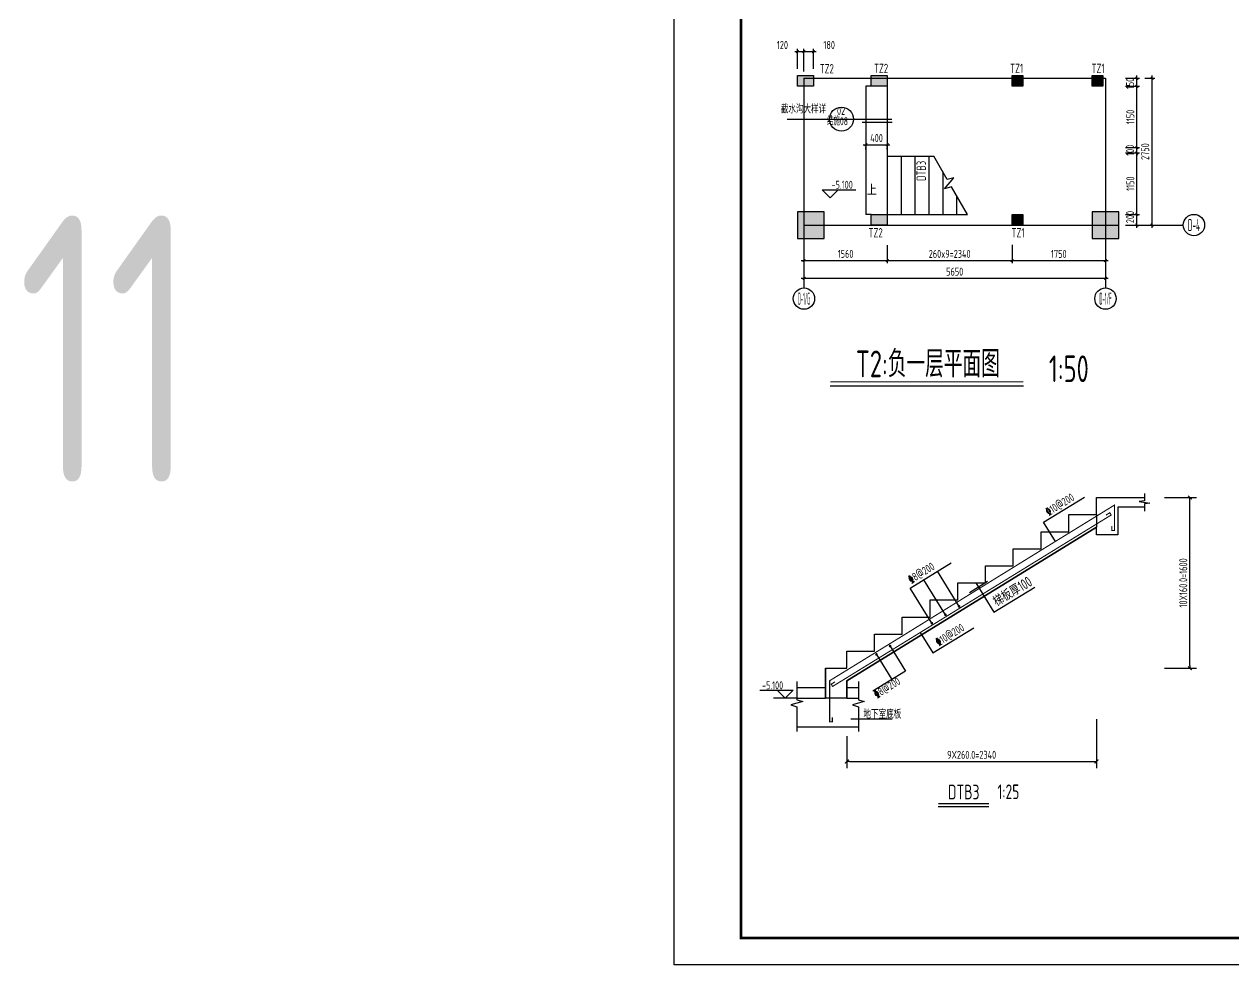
# Model space of a CAD drawing. Header units: millimetres. Extents: x -41781 to 68020, y 189188 to 426788.
# Drawn here: x -40443 to 4890, y 189188 to 224440 of the extents above; entities that cross this region are included whole.
import ezdxf
from ezdxf.enums import TextEntityAlignment as Align

# ---------------------------------------------------------------- set-up
doc = ezdxf.new("R2010")
doc.units = ezdxf.units.MM
doc.header["$LTSCALE"] = 1000
doc.header["$PDMODE"] = 35
doc.header["$PDSIZE"] = 200
for name, color, linetype in [('AXIS_TEXT', 7, 'Continuous'), ('COLU', 7, 'Continuous'), ('DIM', 4, 'Continuous'), ('DIM_ELEV', 3, 'Continuous'), ('DIM_SYMB', 3, 'Continuous'), ('h填实-柱墙', 254, 'Continuous'), ('L-dote', 253, 'Continuous'), ('louti$0$stair', 2, 'Continuous'), ('PUB_TEXT', 7, 'Continuous'), ('STAIR', 2, 'Continuous'), ('TEXT', 7, 'Continuous'), ('图框', 4, 'Continuous'), ('地下室轴号', 3, 'Continuous')]:
    doc.layers.add(name, color=color, linetype=linetype)
doc.styles.add('TSSD_Dimension', font='Tssdeng.shx', dxfattribs={"width": 0.7, "bigfont": 'hztxt.shx'})
doc.styles.add('TSSD_Label', font='Tssdeng.shx', dxfattribs={"width": 0.7, "bigfont": 'hztxt.shx'})
doc.styles.add('TSSD_REIN', font='Tssdeng.shx', dxfattribs={"width": 0.7, "bigfont": 'hztxt.shx'})
doc.dimstyles.new('TSSD_100_100$0', dxfattribs={"dimtxt": 300, "dimasz": 100, "dimexe": 250, "dimexo": 250, "dimgap": 100, "dimtad": 1, "dimdec": 0, "dimzin": 0, "dimdsep": 46, "dimtxsty": 'TSSD_Dimension', "dimblk": '_tsdbk', "dimblk1": '_tsdbk', "dimblk2": '_tsdbk', "dimsah": 1, "dimcen": 0, "dimclrt": 7, "dimadec": 0, "dimazin": 0, "dimtfac": 1, "dimtdec": 0, "dimtix": 1, "dimtmove": 2, "dimatfit": 3, "dimldrblk": '_tsdbk', "dimfxl": 1, "dimtolj": 1, "dimtzin": 0, "dimarcsym": 0})
doc.dimstyles.new('TSSD_50_100', dxfattribs={"dimtxt": 300, "dimasz": 100, "dimexe": 100, "dimexo": 250, "dimgap": 100, "dimtad": 1, "dimdec": 0, "dimlfac": 0.5, "dimzin": 0, "dimdsep": 46, "dimtxsty": 'TSSD_Dimension', "dimblk": 'ARCHTICK', "dimcen": 0, "dimdle": 100, "dimclrt": 7, "dimadec": 0, "dimazin": 0, "dimtfac": 1, "dimtdec": 0, "dimtix": 1, "dimtmove": 2, "dimatfit": 3, "dimfxl": 1, "dimtolj": 1, "dimtzin": 0, "dimarcsym": 0})

# ---------------------------------------------------------------- blocks, each defined once
blk = doc.blocks.new('A$C35F87531')
at = {"layer": '图框'}
blk.add_lwpolyline([(0, 0), (0, 59400), (84100, 59400), (84100, 0)], close=True, dxfattribs=at)
at = {"layer": '图框', "const_width": 100}
blk.add_lwpolyline([(2500, 1000), (83100, 1000), (83100, 58400), (2500, 58400)], close=True, dxfattribs=at)
blk = doc.blocks.new('_ArchTick')
at = {"color": 0, "linetype": 'ByBlock', "const_width": 0.4}
blk.add_lwpolyline([(-0.5, -0.5), (0.5, 0.5)], dxfattribs=at)
blk = doc.blocks.new('*D267')
at = {"layer": 'Defpoints', "color": 0}
for p in [(-3419, 216427), (81, 216427), (81, 215582)]:
    blk.add_point(p, dxfattribs=at)
at = {"layer": 'DIM', "color": 0, "lineweight": -2}
for p, q in [((-3419, 216177), (-3419, 215482)), ((81, 216177), (81, 215482)), ((-3519, 215582), (181, 215582))]:
    blk.add_line(p, q, dxfattribs=at)
at = {"layer": 'DIM', "color": 0, "lineweight": -2, "xscale": 100, "yscale": 100, "zscale": 100, "rotation": 180}
blk.add_blockref('_ArchTick', (-3419, 215582), dxfattribs=at)
at = {"layer": 'DIM', "color": 0, "lineweight": -2, "xscale": 100, "yscale": 100, "zscale": 100}
blk.add_blockref('_ArchTick', (81, 215582), dxfattribs=at)
at = {"layer": 'DIM', "color": 7, "insert": (-1669, 215832), "char_height": 300, "attachment_point": 5, "style": 'TSSD_Dimension'}
blk.add_mtext('\\A1;1750', dxfattribs=at)
blk = doc.blocks.new('*D268')
at = {"layer": 'Defpoints', "color": 0}
for p in [(-8099, 216410), (-3419, 216410), (-3419, 215582)]:
    blk.add_point(p, dxfattribs=at)
at = {"layer": 'DIM', "color": 0, "lineweight": -2}
for p, q in [((-8099, 216160), (-8099, 215482)), ((-3419, 216160), (-3419, 215482)), ((-8199, 215582), (-3319, 215582))]:
    blk.add_line(p, q, dxfattribs=at)
at = {"layer": 'DIM', "color": 0, "lineweight": -2, "xscale": 100, "yscale": 100, "zscale": 100, "rotation": 180}
blk.add_blockref('_ArchTick', (-8099, 215582), dxfattribs=at)
at = {"layer": 'DIM', "color": 0, "lineweight": -2, "xscale": 100, "yscale": 100, "zscale": 100}
blk.add_blockref('_ArchTick', (-3419, 215582), dxfattribs=at)
at = {"layer": 'DIM', "color": 7, "insert": (-5759, 215832), "char_height": 300, "attachment_point": 5, "style": 'TSSD_Dimension'}
blk.add_mtext('\\A1;260x9=2340', dxfattribs=at)
blk = doc.blocks.new('*D269')
at = {"layer": 'Defpoints', "color": 0}
for p in [(-11219, 216413), (-8099, 216413), (-8099, 215582)]:
    blk.add_point(p, dxfattribs=at)
at = {"layer": 'DIM', "color": 0, "lineweight": -2}
for p, q in [((-11219, 216163), (-11219, 215482)), ((-8099, 216163), (-8099, 215482)), ((-11319, 215582), (-7999, 215582))]:
    blk.add_line(p, q, dxfattribs=at)
at = {"layer": 'DIM', "color": 0, "lineweight": -2, "xscale": 100, "yscale": 100, "zscale": 100, "rotation": 180}
blk.add_blockref('_ArchTick', (-11219, 215582), dxfattribs=at)
at = {"layer": 'DIM', "color": 0, "lineweight": -2, "xscale": 100, "yscale": 100, "zscale": 100}
blk.add_blockref('_ArchTick', (-8099, 215582), dxfattribs=at)
at = {"layer": 'DIM', "color": 7, "insert": (-9659, 215832), "char_height": 300, "attachment_point": 5, "style": 'TSSD_Dimension'}
blk.add_mtext('\\A1;1560', dxfattribs=at)
blk = doc.blocks.new('*D270')
at = {"layer": 'Defpoints', "color": 0}
for p in [(-11219, 215747), (81, 215747), (81, 214917)]:
    blk.add_point(p, dxfattribs=at)
at = {"layer": 'DIM', "color": 0, "lineweight": -2}
for p, q in [((-11219, 215497), (-11219, 214817)), ((81, 215497), (81, 214817)), ((-11319, 214917), (181, 214917))]:
    blk.add_line(p, q, dxfattribs=at)
at = {"layer": 'DIM', "color": 0, "lineweight": -2, "xscale": 100, "yscale": 100, "zscale": 100, "rotation": 180}
blk.add_blockref('_ArchTick', (-11219, 214917), dxfattribs=at)
at = {"layer": 'DIM', "color": 0, "lineweight": -2, "xscale": 100, "yscale": 100, "zscale": 100}
blk.add_blockref('_ArchTick', (81, 214917), dxfattribs=at)
at = {"layer": 'DIM', "color": 7, "insert": (-5569, 215167), "char_height": 300, "attachment_point": 5, "style": 'TSSD_Dimension'}
blk.add_mtext('\\A1;5650', dxfattribs=at)
blk = doc.blocks.new('*D271')
at = {"layer": 'Defpoints', "color": 0}
for p in [(581, 219613), (1261, 219613), (581, 217313)]:
    blk.add_point(p, dxfattribs=at)
at = {"layer": 'DIM', "color": 0, "lineweight": -2}
for p, q in [((831, 219613), (1361, 219613)), ((1261, 217213), (1261, 219713)), ((831, 217313), (1361, 217313))]:
    blk.add_line(p, q, dxfattribs=at)
at = {"layer": 'DIM', "color": 0, "lineweight": -2, "xscale": 100, "yscale": 100, "zscale": 100}
for p, rotation in [((1261, 219613), 90), ((1261, 217313), 270)]:
    blk.add_blockref('_ArchTick', p, dxfattribs=dict(at, rotation=rotation))
at = {"layer": 'DIM', "color": 7, "insert": (1011, 218463), "char_height": 300, "attachment_point": 5, "rotation": 90, "style": 'TSSD_Dimension'}
blk.add_mtext('\\A1;1150', dxfattribs=at)
blk = doc.blocks.new('*D272')
at = {"layer": 'Defpoints', "color": 0}
for p in [(580, 219813), (580, 219613), (1261, 219813)]:
    blk.add_point(p, dxfattribs=at)
at = {"layer": 'DIM', "color": 0, "lineweight": -2}
for p, q in [((1261, 219813), (1261, 219913)), ((830, 219813), (1361, 219813)), ((830, 219613), (1361, 219613)), ((1261, 219613), (1261, 219813)), ((1261, 219613), (1261, 219513))]:
    blk.add_line(p, q, dxfattribs=at)
at = {"layer": 'DIM', "color": 0, "lineweight": -2, "xscale": 100, "yscale": 100, "zscale": 100}
for p, rotation in [((1261, 219813), 270), ((1261, 219613), 90)]:
    blk.add_blockref('_ArchTick', p, dxfattribs=dict(at, rotation=rotation))
at = {"layer": 'DIM', "color": 7, "insert": (1004, 219713), "char_height": 300, "attachment_point": 5, "rotation": 90, "style": 'TSSD_Dimension'}
blk.add_mtext('\\A1;100', dxfattribs=at)
blk = doc.blocks.new('*D273')
at = {"layer": 'Defpoints', "color": 0}
for p in [(580, 222113), (1261, 222113), (580, 219813)]:
    blk.add_point(p, dxfattribs=at)
at = {"layer": 'DIM', "color": 0, "lineweight": -2}
for p, q in [((1261, 219713), (1261, 222213)), ((830, 222113), (1361, 222113)), ((830, 219813), (1361, 219813))]:
    blk.add_line(p, q, dxfattribs=at)
at = {"layer": 'DIM', "color": 0, "lineweight": -2, "xscale": 100, "yscale": 100, "zscale": 100}
for p, rotation in [((1261, 222113), 90), ((1261, 219813), 270)]:
    blk.add_blockref('_ArchTick', p, dxfattribs=dict(at, rotation=rotation))
at = {"layer": 'DIM', "color": 7, "insert": (1011, 220963), "char_height": 300, "attachment_point": 5, "rotation": 90, "style": 'TSSD_Dimension'}
blk.add_mtext('\\A1;1150', dxfattribs=at)
blk = doc.blocks.new('*D274')
at = {"layer": 'Defpoints', "color": 0}
for p in [(580, 217313), (1261, 217313), (580, 216913)]:
    blk.add_point(p, dxfattribs=at)
at = {"layer": 'DIM', "color": 0, "lineweight": -2}
for p, q in [((830, 217313), (1361, 217313)), ((1261, 216813), (1261, 217413)), ((830, 216913), (1361, 216913))]:
    blk.add_line(p, q, dxfattribs=at)
at = {"layer": 'DIM', "color": 0, "lineweight": -2, "xscale": 100, "yscale": 100, "zscale": 100}
for p, rotation in [((1261, 217313), 90), ((1261, 216913), 270)]:
    blk.add_blockref('_ArchTick', p, dxfattribs=dict(at, rotation=rotation))
at = {"layer": 'DIM', "color": 7, "insert": (1004, 217213), "char_height": 300, "attachment_point": 5, "rotation": 90, "style": 'TSSD_Dimension'}
blk.add_mtext('\\A1;200', dxfattribs=at)
blk = doc.blocks.new('*D275')
at = {"layer": 'Defpoints', "color": 0}
for p in [(580, 222413), (1261, 222413), (580, 222113)]:
    blk.add_point(p, dxfattribs=at)
at = {"layer": 'DIM', "color": 0, "lineweight": -2}
for p, q in [((830, 222413), (1361, 222413)), ((1261, 222013), (1261, 222513)), ((830, 222113), (1361, 222113))]:
    blk.add_line(p, q, dxfattribs=at)
at = {"layer": 'DIM', "color": 0, "lineweight": -2, "xscale": 100, "yscale": 100, "zscale": 100}
for p, rotation in [((1261, 222413), 90), ((1261, 222113), 270)]:
    blk.add_blockref('_ArchTick', p, dxfattribs=dict(at, rotation=rotation))
at = {"layer": 'DIM', "color": 7, "insert": (1004, 222218), "char_height": 300, "attachment_point": 5, "rotation": 90, "style": 'TSSD_Dimension'}
blk.add_mtext('\\A1;150', dxfattribs=at)
blk = doc.blocks.new('*D276')
at = {"layer": 'Defpoints', "color": 0}
for p in [(1301, 222413), (1828, 222413), (1301, 216913)]:
    blk.add_point(p, dxfattribs=at)
at = {"layer": 'DIM', "color": 0, "lineweight": -2}
for p, q in [((1551, 222413), (1928, 222413)), ((1828, 216813), (1828, 222513)), ((1551, 216913), (1928, 216913))]:
    blk.add_line(p, q, dxfattribs=at)
at = {"layer": 'DIM', "color": 0, "lineweight": -2, "xscale": 100, "yscale": 100, "zscale": 100}
for p, rotation in [((1828, 222413), 90), ((1828, 216913), 270)]:
    blk.add_blockref('_ArchTick', p, dxfattribs=dict(at, rotation=rotation))
at = {"layer": 'DIM', "color": 7, "insert": (1570, 219665), "char_height": 300, "attachment_point": 5, "rotation": 90, "style": 'TSSD_Dimension'}
blk.add_mtext('\\A1;2750', dxfattribs=at)
blk = doc.blocks.new('_tsdbk')
blk.add_line((-1, 0), (0, 0))
at = {"const_width": 0.5}
blk.add_lwpolyline([(-0.7, -0.7), (0.7, 0.7)], dxfattribs=at)
blk = doc.blocks.new('*D259')
at = {"layer": 'Defpoints', "color": 0}
for p in [(2046, 206700), (3246, 206700), (2046, 200300)]:
    blk.add_point(p, dxfattribs=at)
at = {"layer": 'STAIR', "color": 0, "lineweight": -2}
for p, q in [((2296, 206700), (3496, 206700)), ((3246, 200400), (3246, 206600)), ((2296, 200300), (3496, 200300))]:
    blk.add_line(p, q, dxfattribs=at)
at = {"layer": 'STAIR', "color": 0, "lineweight": -2, "xscale": 100, "yscale": 100, "zscale": 100}
for p, rotation in [((3246, 206700), 90), ((3246, 200300), 270)]:
    blk.add_blockref('_tsdbk', p, dxfattribs=dict(at, rotation=rotation))
at = {"layer": 'STAIR', "color": 7, "insert": (2996, 203500), "char_height": 300, "attachment_point": 5, "rotation": 90, "style": 'TSSD_Dimension'}
blk.add_mtext('\\A1;10X160.0=1600', dxfattribs=at)
blk = doc.blocks.new('*D260')
at = {"layer": 'Defpoints', "color": 0}
for p in [(-254, 198648), (-9614, 198008), (-254, 196808)]:
    blk.add_point(p, dxfattribs=at)
at = {"layer": 'STAIR', "color": 0, "lineweight": -2}
for p, q in [((-254, 198398), (-254, 196558)), ((-9614, 197758), (-9614, 196558)), ((-9514, 196808), (-354, 196808))]:
    blk.add_line(p, q, dxfattribs=at)
at = {"layer": 'STAIR', "color": 0, "lineweight": -2, "xscale": 100, "yscale": 100, "zscale": 100, "rotation": 180}
blk.add_blockref('_tsdbk', (-9614, 196808), dxfattribs=at)
at = {"layer": 'STAIR', "color": 0, "lineweight": -2, "xscale": 100, "yscale": 100, "zscale": 100}
blk.add_blockref('_tsdbk', (-254, 196808), dxfattribs=at)
at = {"layer": 'STAIR', "color": 7, "insert": (-4934, 197058), "char_height": 300, "attachment_point": 5, "style": 'TSSD_Dimension'}
blk.add_mtext('\\A1;9X260.0=2340', dxfattribs=at)
blk = doc.blocks.new('*D301')
at = {"layer": 'Defpoints', "color": 0}
for p in [(-8899, 219994), (-8099, 219994), (-8099, 219923)]:
    blk.add_point(p, dxfattribs=at)
at = {"layer": 'DIM', "color": 0, "lineweight": -2}
for p, q in [((-8999, 219923), (-7999, 219923)), ((-8899, 219744), (-8899, 219823)), ((-8099, 219744), (-8099, 219823))]:
    blk.add_line(p, q, dxfattribs=at)
at = {"layer": 'DIM', "color": 0, "lineweight": -2, "xscale": 100, "yscale": 100, "zscale": 100, "rotation": 180}
blk.add_blockref('_ArchTick', (-8899, 219923), dxfattribs=at)
at = {"layer": 'DIM', "color": 0, "lineweight": -2, "xscale": 100, "yscale": 100, "zscale": 100}
blk.add_blockref('_ArchTick', (-8099, 219923), dxfattribs=at)
at = {"layer": 'DIM', "color": 7, "insert": (-8499, 220173), "char_height": 300, "attachment_point": 5, "style": 'TSSD_Dimension'}
blk.add_mtext('\\A1;400', dxfattribs=at)
blk = doc.blocks.new('*D302')
at = {"layer": 'Defpoints', "color": 0}
for p in [(-11220, 223411), (-11461, 222513), (-11220, 222413)]:
    blk.add_point(p, dxfattribs=at)
at = {"layer": 'DIM', "color": 0, "lineweight": -2}
for p, q in [((-11461, 222763), (-11461, 223511)), ((-11220, 222663), (-11220, 223511)), ((-11561, 223411), (-11120, 223411))]:
    blk.add_line(p, q, dxfattribs=at)
at = {"layer": 'DIM', "color": 0, "lineweight": -2, "xscale": 100, "yscale": 100, "zscale": 100, "rotation": 180}
blk.add_blockref('_ArchTick', (-11461, 223411), dxfattribs=at)
at = {"layer": 'DIM', "color": 0, "lineweight": -2, "xscale": 100, "yscale": 100, "zscale": 100}
blk.add_blockref('_ArchTick', (-11220, 223411), dxfattribs=at)
at = {"layer": 'DIM', "color": 7, "insert": (-12026, 223661), "char_height": 300, "attachment_point": 5, "style": 'TSSD_Dimension'}
blk.add_mtext('\\A1;120', dxfattribs=at)
blk = doc.blocks.new('*D303')
at = {"layer": 'Defpoints', "color": 0}
for p in [(-10860, 223411), (-11220, 222413), (-10860, 222513)]:
    blk.add_point(p, dxfattribs=at)
at = {"layer": 'DIM', "color": 0, "lineweight": -2}
for p, q in [((-11220, 222663), (-11220, 223511)), ((-10860, 222763), (-10860, 223511)), ((-11320, 223411), (-10760, 223411))]:
    blk.add_line(p, q, dxfattribs=at)
at = {"layer": 'DIM', "color": 0, "lineweight": -2, "xscale": 100, "yscale": 100, "zscale": 100, "rotation": 180}
blk.add_blockref('_ArchTick', (-11220, 223411), dxfattribs=at)
at = {"layer": 'DIM', "color": 0, "lineweight": -2, "xscale": 100, "yscale": 100, "zscale": 100}
blk.add_blockref('_ArchTick', (-10860, 223411), dxfattribs=at)
at = {"layer": 'DIM', "color": 7, "insert": (-10275, 223661), "char_height": 300, "attachment_point": 5, "style": 'TSSD_Dimension'}
blk.add_mtext('\\A1;180', dxfattribs=at)

msp = doc.modelspace()

# ---------------------------------------------------------------- hatches: boundary and pattern name
at = {"layer": 'h填实-柱墙'}
for points in [[(-11460.5, 222512.6), (-10860.5, 222512.6), (-10860.5, 222112.6), (-11460.5, 222112.6)], [(-8698.5, 222512.6), (-8098.5, 222512.6), (-8098.5, 222112.6), (-8698.5, 222112.6)], [(-3418.5, 222512.6), (-3018.5, 222512.6), (-3018.5, 222112.6), (-3418.5, 222112.6)], [(-3418.5, 222512.6), (-3018.5, 222512.6), (-3018.5, 222112.6), (-3418.5, 222112.6)], [(-418.8, 222512.6), (-18.8, 222512.6), (-18.8, 222112.6), (-418.8, 222112.6)], [(-10460.5, 216412.6), (-10460.5, 217412.6), (-11460.5, 217412.6), (-11460.5, 216412.6)], [(-8698.5, 217312.6), (-8098.5, 217312.6), (-8098.5, 216912.6), (-8698.5, 216912.6)], [(-3418.5, 217312.6), (-3018.5, 217312.6), (-3018.5, 216912.6), (-3418.5, 216912.6)], [(581.2, 216412.6), (581.2, 217412.6), (-418.8, 217412.6), (-418.8, 216412.6)]]:
    msp.add_hatch(color=254, dxfattribs=at).paths.add_polyline_path(points)

# ---------------------------------------------------------------- linework, layer by layer
at = {"layer": 'COLU', "color": 3}
for points in [[(-11460.5, 222512.6), (-10860.5, 222512.6), (-10860.5, 222112.6), (-11460.5, 222112.6), (-11460.5, 222512.6)], [(-8698.5, 222512.6), (-8098.5, 222512.6), (-8098.5, 222112.6), (-8698.5, 222112.6), (-8698.5, 222512.6)], [(-3418.5, 222512.6), (-3018.5, 222512.6), (-3018.5, 222112.6), (-3418.5, 222112.6), (-3418.5, 222512.6)], [(-418.8, 222512.6), (-18.7, 222512.6), (-18.7, 222112.6), (-418.8, 222112.6), (-418.8, 222512.6)], [(-8698.5, 217312.6), (-8098.5, 217312.6), (-8098.5, 216912.6), (-8698.5, 216912.6), (-8698.5, 217312.6)], [(-3418.5, 217312.6), (-3018.5, 217312.6), (-3018.5, 216912.6), (-3418.5, 216912.6), (-3418.5, 217312.6)]]:
    msp.add_lwpolyline(points, dxfattribs=at)
at = {"layer": 'COLU'}
for points in [[(-10460.5, 216412.6), (-10460.5, 217412.6), (-11460.5, 217412.6), (-11460.5, 216412.6)], [(581.2, 216412.6), (581.2, 217412.6), (-418.8, 217412.6), (-418.8, 216412.6)]]:
    msp.add_lwpolyline(points, close=True, dxfattribs=at)
at = {"layer": 'DIM_ELEV'}
for p, q in [((-10238.3, 217927.7), (-10538.3, 218227.7)), ((-10538.3, 218227.7), (-9277.3, 218227.7)), ((-10238.3, 217927.7), (-9938.3, 218227.7)), ((-12871.2, 199479.7), (-11625.3, 199479.7)), ((-11925.3, 199179.7), (-12225.3, 199479.7)), ((-11925.3, 199179.7), (-11625.3, 199479.7))]:
    msp.add_line(p, q, dxfattribs=at)
at = {"layer": 'DIM_SYMB'}
msp.add_lwpolyline([(-8611.2, 218462.6, 0, 0, 0), (-6318.5, 218462.6, 80, 0, 0), (-6018.5, 218462.6, 0, 0, 0)], format="xyseb", dxfattribs=at)
at = {"layer": 'h填实-柱墙', "color": 1, "lineweight": 30}
msp.add_lwpolyline([(-9613.8, 199179.7), (-10413.8, 199179.7), (-10413.8, 200300.5), (-9613.8, 200300.5), (-9613.8, 200940.5), (-8573.8, 200940.5), (-8573.8, 201580.5), (-7533.8, 201580.5), (-7533.8, 202220.5), (-6493.8, 202220.5), (-6493.8, 202860.5), (-5453.8, 202860.5), (-5453.8, 203500.5), (-4413.8, 203500.5), (-4413.8, 204140.5), (-3373.8, 204140.5), (-3373.8, 204780.5), (-2333.8, 204780.5), (-2333.8, 205420.5), (-1293.8, 205420.5), (-1293.8, 206060.5), (-253.8, 206060.5), (-253.8, 206060.5), (-253.8, 205590.8), (-253.8, 205590.8), (-253.8, 205590.8), (-253.8, 205590.8), (-9613.8, 199830.8), (-9613.8, 199179.7)], dxfattribs=at)
at = {"layer": 'h填实-柱墙', "color": 4, "lineweight": 30}
msp.add_lwpolyline([(-9613.8, 199179.7), (-9613.8, 199830.8), (-253.8, 205590.8)], dxfattribs=at)
at = {"layer": 'L-dote', "ltscale": 10}
for p, q in [((-11218.8, 222412.6), (81.2, 222412.6)), ((-11218.8, 222412.6), (-11218.8, 216912.6)), ((81.2, 222412.6), (81.2, 216912.6)), ((-11218.8, 216912.6), (581.2, 216912.6))]:
    msp.add_line(p, q, dxfattribs=at)
at = {"layer": 'STAIR'}
for p, q in [((-8898.5, 222112.6), (-8898.5, 217312.6)), ((-8698.5, 222112.6), (-8898.5, 222112.6)), ((-8098.5, 222112.6), (-8098.5, 217312.6)), ((-9365, 220883.1), (-7923.1, 220883.1)), ((-8098.5, 219492.6), (-6353.2, 219492.6)), ((-7578.5, 219492.6), (-7578.5, 217312.6)), ((-7058.5, 219492.6), (-7058.5, 217312.6)), ((-6538.5, 219492.6), (-6538.5, 217312.6)), ((-5848.4, 218618.2), (-6353.2, 219492.6)), ((-6018.5, 218912.9), (-6018.5, 217312.6)), ((-5949.5, 218271.7), (-5603.7, 218683.8)), ((-5603.7, 218683.8), (-5848.4, 218618.2)), ((-5688.7, 218341.6), (-5949.5, 218271.7)), ((-5094.6, 217312.6), (-5688.7, 218341.6)), ((-5498.5, 218012.3), (-5498.5, 217312.6)), ((-8698.5, 217312.6), (-8898.5, 217312.6)), ((-8098.5, 217312.6), (-5094.6, 217312.6)), ((-253.8, 206060.5), (-253.8, 206700.5)), ((-253.8, 206700.5), (1546.2, 206700.5)), ((1546.2, 206340.5), (546.2, 206340.5)), ((546.2, 206340.5), (546.2, 205300.5)), ((-1293.8, 205420.5), (-1293.8, 206060.5)), ((-1293.8, 206060.5), (-253.8, 206060.5)), ((-9613.8, 199830.8), (-253.8, 205590.8)), ((-2333.8, 204780.5), (-2333.8, 205420.5)), ((-2333.8, 205420.5), (-1293.8, 205420.5)), ((-253.8, 205300.5), (-253.8, 205590.8)), ((546.2, 205300.5), (-253.8, 205300.5)), ((-3373.8, 204140.5), (-3373.8, 204780.5)), ((-3373.8, 204780.5), (-2333.8, 204780.5)), ((-4413.8, 203500.5), (-4413.8, 204140.5)), ((-4413.8, 204140.5), (-3373.8, 204140.5)), ((-5915.9, 202306), (-6725.7, 203621.9)), ((-5404.9, 202620.5), (-6214.7, 203936.4)), ((-5453.8, 202860.5), (-5453.8, 203500.5)), ((-5453.8, 203500.5), (-4413.8, 203500.5)), ((-4334.8, 203549.1), (-5016.1, 203129.8)), ((-6493.8, 202220.5), (-6493.8, 202860.5)), ((-6493.8, 202860.5), (-5453.8, 202860.5)), ((-7533.8, 201580.5), (-7533.8, 202220.5)), ((-7533.8, 202220.5), (-6493.8, 202220.5)), ((-8573.8, 200940.5), (-8573.8, 201580.5)), ((-8573.8, 201580.5), (-7533.8, 201580.5)), ((-9613.8, 200300.5), (-9613.8, 200940.5)), ((-9613.8, 200940.5), (-8573.8, 200940.5)), ((-8501.2, 200820.7), (-7924.7, 199883.9)), ((-10413.8, 200300.5), (-9613.8, 200300.5)), ((-10413.8, 200300.5), (-10413.8, 199179.7)), ((-11485.6, 199579.7), (-10413.8, 199579.7)), ((-9613.8, 199830.8), (-9613.8, 199179.7)), ((-9613.8, 199579.7), (-9179.3, 199579.7)), ((-11485.6, 199179.7), (-12365, 199179.7)), ((-11485.6, 199179.7), (-10413.8, 199179.7)), ((-9613.8, 199179.7), (-9179.3, 199179.7)), ((-9461.2, 198401.5), (-7918.4, 198401.5)), ((-11485.6, 198106.2), (-9179.3, 198106.2))]:
    msp.add_line(p, q, dxfattribs=at)
at = {"layer": 'STAIR', "color": 4}
msp.add_line((-6184.7, 195124.4), (-4284.7, 195124.4), dxfattribs=at)
at = {"layer": 'STAIR'}
for points, const_width in [([(-9048.2, 220767.1), (-7902.6, 220767.1)], 50), ([(-10053.8, 199794.8), (-10198.6, 199705.7), (-10146.2, 199620.6), (293.8, 206045.2), (241.4, 206130.3), (96.6, 206041.3)], 40)]:
    msp.add_lwpolyline(points, dxfattribs=dict(at, const_width=const_width))
for points in [[(1546.2, 206850.5), (1546.2, 206577.5), (1347.8, 206552.4), (1742.9, 206489.8), (1544.4, 206464.8), (1544.4, 206191.8)], [(-1798.4, 205053.4), (-2241.3, 205773.1), (-708.3, 206716.5)], [(-6426.9, 201991.6), (-7236.7, 203307.4), (-5703.7, 204250.8)], [(-4780.3, 203509.8), (-4098.9, 202402.6), (-2565.9, 203346)], [(-6858.2, 201644), (-6386.5, 200877.5), (-4853.5, 201820.8)], [(-7990.2, 201135.2), (-7413.7, 200198.4), (-8633.4, 199447.8)], [(-11485.6, 199806.1), (-11485.6, 199121.4), (-11265.6, 199051.4), (-11705.6, 198931.4), (-11485.6, 198861.4), (-11485.6, 197926.6)], [(-9179.3, 199801.6), (-9179.3, 199121.4), (-8959.3, 199051.4), (-9399.3, 198931.4), (-9179.3, 198861.4), (-9179.3, 197926.6)]]:
    msp.add_lwpolyline(points, dxfattribs=at)
at = {"layer": 'STAIR', "color": 2, "const_width": 40}
msp.add_lwpolyline([(323.8, 205630.9), (323.8, 205460.9), (423.8, 205460.9), (423.8, 206420.9), (-2353.9, 204711.6), (-7521.1, 201517.8), (-10256.9, 199834.2), (-10256.9, 198289.9), (-10156.9, 198289.9), (-10156.9, 198459.9)], dxfattribs=at)
at = {"layer": 'STAIR', "const_width": 50}
for points in [[(-4700.4, 203339.5, 1), (-4650.4, 203339.5, 1)], [(-5429.9, 202620.5, 1), (-5379.9, 202620.5, 1)], [(-4490.8, 202998.8, 1), (-4440.8, 202998.8, 1)], [(-5940.9, 202306, 1), (-5890.9, 202306, 1)], [(-6451.9, 201991.6, 1), (-6401.9, 201991.6, 1)], [(-8526.2, 200820.7, 1), (-8476.2, 200820.7, 1)], [(-8015.2, 201135.2, 1), (-7965.2, 201135.2, 1)]]:
    msp.add_lwpolyline(points, format="xyb", close=True, dxfattribs=at)
at = {"layer": 'STAIR', "color": 4, "const_width": 50}
msp.add_lwpolyline([(-6184.7, 195224.4), (-4284.7, 195224.4)], dxfattribs=at)
at = {"layer": 'TEXT', "color": 2}
msp.add_line((-11853.3, 220883.1), (-9365, 220883.1), dxfattribs=at)
at = {"layer": 'TEXT', "const_width": 40}
msp.add_lwpolyline([(-10235.6, 211036.9), (-2996, 211036.9)], dxfattribs=at)
at = {"layer": 'TEXT'}
msp.add_lwpolyline([(-10235.6, 210892.2), (-2996, 210892.2)], dxfattribs=at)
at = {"layer": 'TEXT', "color": 2}
msp.add_circle((-9813.8, 220883.1), 448.7, dxfattribs=at)
at = {"layer": '地下室轴号'}
for p, q in [((-11218.8, 216912.6), (-11218.8, 214555)), ((81.2, 216912.6), (81.2, 214555)), ((881.2, 216912.6), (2996.7, 216912.6))]:
    msp.add_line(p, q, dxfattribs=at)
for centre in [(3396.7, 216912.6), (-11218.8, 214155), (81.2, 214155)]:
    msp.add_circle(centre, 400, dxfattribs=at)

# ---------------------------------------------------------------- block references
at = {"layer": '图框'}
msp.add_blockref('A$C35F87531', (-16079.8, 189188.1), dxfattribs=at)

# ---------------------------------------------------------------- texts
at = {"layer": 'AXIS_TEXT', "style": 'TSSD_REIN'}
for s, width, p, p2 in [('D-4', 0.419355, (3170.4, 216686.3), (3622.9, 216686.3)), ('D-1/G', 0.26, (-11445, 213928.7), (-10992.5, 213928.7)), ('D-1/F', 0.265306, (-145, 213928.7), (307.5, 213928.7))]:
    msp.add_text(s, height=452.55, dxfattribs=dict(at, width=width)).set_placement(p, p2, align=Align.FIT)
at = {"layer": 'louti$0$stair', "color": 4, "style": 'TSSD_REIN', "width": 0.7}
for s, p in [('TZ2', (-10627.2, 222596.7)), ('TZ2', (-8592.2, 222609)), ('TZ1', (-3491.7, 222609)), ('TZ1', (-439.9, 222609)), ('TZ2', (-8797.5, 216449)), ('TZ1', (-3438.8, 216449))]:
    msp.add_text(s, height=350, dxfattribs=at).set_placement(p)
msp.add_text('DTB3', height=350, rotation=90, dxfattribs=at).set_placement((-6650.6, 218569.4))
at = {"layer": 'PUB_TEXT', "style": 'TSSD_REIN'}
for width, p in [(0.705882, (-10187, 218273.6)), (0.7, (-12790.6, 199514.4))]:
    msp.add_text('-5.100', height=297.5, dxfattribs=dict(at, width=width)).set_placement(p)
at = {"layer": 'STAIR', "style": 'TSSD_REIN', "width": 0.7}
for s, height, p in [('%%13210@200', 300, (-2049.2, 206008.8)), ('%%1328@200', 300, (-7202, 203469.9)), ('梯板厚100', 400, (-3981, 202592.6)), ('%%13210@200', 300, (-6172, 201124.5)), ('%%1328@200', 300, (-8487.8, 199167.4))]:
    msp.add_text(s, height=height, rotation=31.6075, dxfattribs=at).set_placement(p)
msp.add_text('地下室底板', height=300, dxfattribs=at).set_placement((-8989.4, 198419))
at = {"layer": 'STAIR', "color": 4, "style": 'TSSD_REIN', "width": 0.7}
for s, p in [('DTB3', (-5818.3, 195388.6)), ('1:25', (-3968, 195397.3))]:
    msp.add_text(s, height=550, dxfattribs=at).set_placement(p)
at = {"layer": 'TEXT', "color": 2, "style": 'TSSD_Label'}
for s, width, p in [('截水沟大样详', 0.7, (-10386.9, 221008.7)), ('02', 0.7, (-9674.7, 220950.8)), ('结施08', 0.6, (-9570.3, 220563))]:
    msp.add_text(s, height=300, dxfattribs=dict(at, width=width)).set_placement(p, align=Align.BOTTOM_RIGHT)
at = {"layer": 'TEXT', "style": 'TSSD_REIN', "width": 0.7}
msp.add_text('上', height=400.7, dxfattribs=at).set_placement((-8857.7, 218026.7))
at = {"layer": 'TEXT', "color": 1, "style": 'TSSD_REIN', "width": 0.7}
msp.add_text('11', height=10000, dxfattribs=at).set_placement((-37339.8, 212269.7), align=Align.MIDDLE)
at = {"layer": 'TEXT', "style": 'TSSD_REIN', "text_generation_flag": 6, "width": 0.7}
for s, p in [('T2:负一层平面图', (-9276, 211209.7)), ('1:50', (-2039.5, 211025.8))]:
    msp.add_text(s, height=1000, rotation=180, dxfattribs=at).set_placement(p)

# ---------------------------------------------------------------- dimensions: what is measured, and where the dimension line sits
at = {"layer": 'DIM'}
for base, p1, p2, picture, middle in [((-11219.8, 223411.1), (-11460.5, 222512.6), (-11219.8, 222412.6), '*D302', (-12025.9, 223661.1)), ((-10860.5, 223411.1), (-11219.8, 222412.6), (-10860.5, 222512.6), '*D303', (-10274.9, 223661.1))]:
    dim = msp.add_linear_dim(base=base, p1=p1, p2=p2, dimstyle='TSSD_50_100', dxfattribs=at)
    dim.commit()
    dim.dimension.update_dxf_attribs({"geometry": picture, "text_midpoint": middle, "dimtype": 160})
for p1, p2, distance, picture, middle in [((580.3, 219812.6), (580.3, 222112.6), -680.9, '*D273', (1011.2, 220962.6)), ((581.2, 217312.6), (581.2, 219612.6), -680, '*D271', (1011.2, 218462.6)), ((-11218.8, 216412.6), (-8098.5, 216412.6), -830.3, '*D269', (-9658.7, 215832.4)), ((-3418.5, 216427.2), (81.2, 216427.2), -844.9, '*D267', (-1668.7, 215832.4)), ((-11218.8, 215746.9), (81.2, 215746.9), -830.3, '*D270', (-5568.8, 215166.7))]:
    dim = msp.add_aligned_dim(p1=p1, p2=p2, distance=distance, dimstyle='TSSD_50_100', dxfattribs=at)
    dim.commit()
    dim.dimension.update_dxf_attribs({"geometry": picture, "text_midpoint": middle})
for base, p1, p2, picture, middle in [((1261.2, 222412.6), (580.5, 222112.6), (580.5, 222412.6), '*D275', (1003.8, 222217.9)), ((1827.6, 222412.6), (1301.1, 216912.6), (1301.1, 222412.6), '*D276', (1570.1, 219664.6)), ((1261.2, 219812.6), (580.5, 219612.6), (580.5, 219812.6), '*D272', (1003.8, 219713.3)), ((1261.2, 217312.6), (580.5, 216912.6), (580.5, 217312.6), '*D274', (1003.8, 217213.3))]:
    dim = msp.add_linear_dim(base=base, p1=p1, p2=p2, angle=90, dimstyle='TSSD_50_100', dxfattribs=at)
    dim.commit()
    dim.dimension.update_dxf_attribs({"geometry": picture, "text_midpoint": middle, "dimtype": 161})
dim = msp.add_linear_dim(base=(-8098.5, 219922.7), p1=(-8898.5, 219994.1), p2=(-8098.5, 219994.1), dimstyle='TSSD_50_100', dxfattribs=at)
dim.commit()
dim.dimension.update_dxf_attribs({"geometry": '*D301', "text_midpoint": (-8498.5, 220172.7)})
dim = msp.add_aligned_dim(p1=(-8098.5, 216409.9), p2=(-3418.5, 216409.9), distance=-827.6, text='260x9=2340', dimstyle='TSSD_50_100', dxfattribs=at)
dim.commit()
dim.dimension.update_dxf_attribs({"geometry": '*D268', "text_midpoint": (-5758.5, 215832.4)})
at = {"layer": 'STAIR'}
dim = msp.add_linear_dim(base=(3246.2, 206700.5), p1=(2046.2, 200300.5), p2=(2046.2, 206700.5), angle=90, text='10X160.0=1600', dimstyle='TSSD_100_100$0', dxfattribs=at)
dim.commit()
dim.dimension.update_dxf_attribs({"geometry": '*D259', "text_midpoint": (2996.2, 203500.5)})
dim = msp.add_linear_dim(base=(-253.8, 196808.5), p1=(-9613.8, 198008.5), p2=(-253.8, 198648.5), text='9X260.0=2340', dimstyle='TSSD_100_100$0', dxfattribs=at)
dim.commit()
dim.dimension.update_dxf_attribs({"geometry": '*D260', "text_midpoint": (-4933.8, 197058.5)})

doc.saveas('drawing.dxf')
